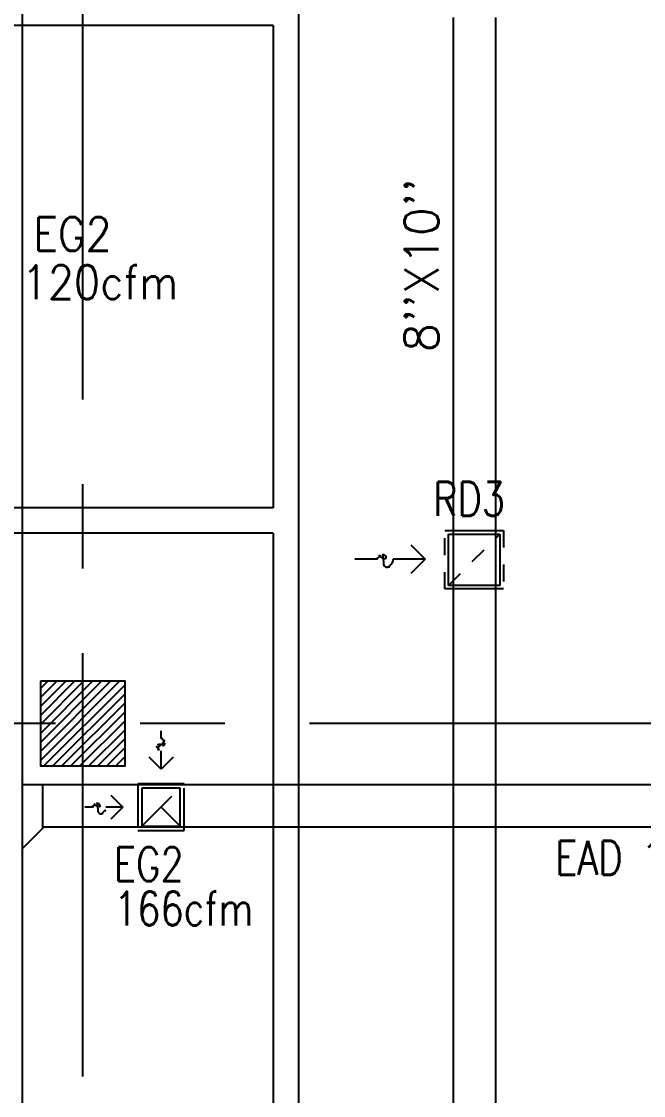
# Model space of a CAD drawing. Extents: x 417866230.2 to 417866327.8, y 43498045.5 to 43498135.4.
# Drawn here: x 417866255.84 to 417866259.51, y 43498092.12 to 43498098.47 of the extents above; entities that cross this region are included whole.
import ezdxf

# ---------------------------------------------------------------- set-up
doc = ezdxf.new("R2010")
doc.units = 0
doc.header["$MEASUREMENT"] = 0
doc.linetypes.add('CENTERX2', pattern=[4, 2.5, -0.5, 0.5, -0.5])
doc.linetypes.add('HIDDEN', pattern=[0.375, 0.25, -0.125])
doc.layers.get('0').update_dxf_attribs({"linetype": 'CONTINUOUS'})
for name, color, linetype in [('AXES', 11, 'CENTERX2'), ('COL', 9, 'CONTINUOUS'), ('DUCT', 6, 'CONTINUOUS'), ('EXDUCT', 10, 'CONTINUOUS'), ('HAT', 12, 'CONTINUOUS'), ('M-EGU.', 2, 'CONTINUOUS'), ('SCD', 2, 'CONTINUOUS'), ('WALL', 4, 'CONTINUOUS')]:
    doc.layers.add(name, color=color, linetype=linetype)
doc.styles.add('ROMANS', font='ROMANS.shx', dxfattribs={"width": 0.6})

# ---------------------------------------------------------------- blocks, each defined once
blk = doc.blocks.new('*X97')
at = {"color": 0}
for p, q in [((38539.2, 41933.3), (39006.9, 42401)), ((38539.2, 41986.4), (38953.9, 42401)), ((38539.2, 42039.4), (38900.8, 42401)), ((38539.2, 42092.4), (38847.8, 42401)), ((38539.2, 42145.5), (38794.8, 42401)), ((38539.2, 42198.5), (38741.7, 42401)), ((38539.2, 42251.5), (38688.7, 42401)), ((38539.2, 42304.6), (38635.7, 42401)), ((38539.2, 42357.6), (38582.6, 42401)), ((38559.9, 41901), (39039.2, 42380.3)), ((38613, 41901), (39039.2, 42327.3)), ((38666, 41901), (39039.2, 42274.2)), ((38719, 41901), (39039.2, 42221.2)), ((38772.1, 41901), (39039.2, 42168.2)), ((38825.1, 41901), (39039.2, 42115.1)), ((38878.1, 41901), (39039.2, 42062.1)), ((38931.2, 41901), (39039.2, 42009.1)), ((38984.2, 41901), (39039.2, 41956)), ((39037.2, 41901), (39039.2, 41903))]:
    blk.add_line(p, q, dxfattribs=at)
blk = doc.blocks.new('COL50')
at = {"layer": 'COL'}
blk.add_lwpolyline([(-250, 250), (-250, -250), (250, -250), (250, 250)], close=True, dxfattribs=at)
blk = doc.blocks.new('15RCD')
at = {"layer": 'M-EGU.', "linetype": 'HIDDEN'}
for p, q in [((-215.5, -215.5), (-215.5, 215.5)), ((-215.5, 215.5), (215.5, 215.5)), ((-190.5, -190.5), (190.5, 190.5)), ((215.5, 215.5), (215.5, -215.5)), ((215.5, -215.5), (-215.5, -215.5))]:
    blk.add_line(p, q, dxfattribs=at)
at = {"layer": 'M-EGU.'}
for p, q in [((-190.5, -190.5), (-190.5, 190.5)), ((-190.5, 190.5), (190.5, 190.5)), ((190.5, 190.5), (190.5, -190.5)), ((-468.7, 110.1), (-362.7, 4)), ((-717.7, 4), (-880.4, 4)), ((-362.7, 4), (-598.2, 4)), ((-362.7, 4), (-468.7, -102)), ((190.5, -190.5), (-190.5, -190.5))]:
    blk.add_line(p, q, dxfattribs=at)
blk.add_lwpolyline([(-717.7, 4, -0.1324), (-701, 28.2, -0.15664), (-677.9, 37.7, -0.736612), (-658.9, -9.5, 0.774232), (-638, -55.2, 0.203349), (-606.4, -34.6, 0.193808), (-598.2, 4)], format="xyb", dxfattribs=at)

msp = doc.modelspace()

# ---------------------------------------------------------------- linework, layer by layer
at = {"layer": 'AXES'}
for p, q in [((417866256.1969, 43498056.2378), (417866256.1969, 43498134.7153)), ((417866300.0369, 43498094.3221), (417866230.9454, 43498094.3221))]:
    msp.add_line(p, q, dxfattribs=at)
at = {"layer": 'DUCT'}
for p, q in [((417866258.3843, 43498098.4953), (417866258.3843, 43498091.5377)), ((417866258.6343, 43498098.4953), (417866258.6343, 43498091.5377))]:
    msp.add_line(p, q, dxfattribs=at)
at = {"layer": 'EXDUCT', "linetype": 'Continuous'}
for p, q in [((417866255.8401, 43498101.7771), (417866255.8401, 43498090.4303)), ((417866261.097, 43498093.9608), (417866255.8365, 43498093.9608)), ((417866255.9601, 43498093.9608), (417866255.9601, 43498093.703)), ((417866255.9679, 43498093.7108), (417866255.8401, 43498093.5831)), ((417866261.097, 43498093.7108), (417866255.9679, 43498093.7108))]:
    msp.add_line(p, q, dxfattribs=at)
at = {"layer": 'M-EGU.'}
for p, q in [((417866256.6596, 43498094.2357), (417866256.6596, 43498094.2787)), ((417866256.6596, 43498094.0537), (417866256.5889, 43498094.1244)), ((417866256.6596, 43498094.0537), (417866256.6596, 43498094.1605)), ((417866256.7304, 43498094.1244), (417866256.6596, 43498094.0537)), ((417866256.5471, 43498093.9412), (417866256.5471, 43498093.7162)), ((417866256.7721, 43498093.9412), (417866256.5471, 43498093.9412)), ((417866256.7721, 43498093.7162), (417866256.7721, 43498093.9412)), ((417866256.3639, 43498093.8994), (417866256.4346, 43498093.8287)), ((417866256.254, 43498093.8287), (417866256.2096, 43498093.8287)), ((417866256.4346, 43498093.8287), (417866256.3336, 43498093.8287)), ((417866256.4346, 43498093.8287), (417866256.3639, 43498093.7579)), ((417866256.5471, 43498093.7162), (417866256.7721, 43498093.7162))]:
    msp.add_line(p, q, dxfattribs=at)
at = {"layer": 'M-EGU.', "linetype": 'HIDDEN'}
for p, q in [((417866256.5221, 43498093.9662), (417866256.5221, 43498093.6912)), ((417866256.7971, 43498093.9662), (417866256.5221, 43498093.9662)), ((417866256.5471, 43498093.7162), (417866256.7721, 43498093.9412)), ((417866256.7971, 43498093.6912), (417866256.7971, 43498093.9662)), ((417866256.5221, 43498093.6912), (417866256.7971, 43498093.6912))]:
    msp.add_line(p, q, dxfattribs=at)
at = {"layer": 'M-EGU.'}
for points in [[(417866256.6596, 43498094.2357, -0.187862), (417866256.6781, 43498094.2243, -0.202645), (417866256.683, 43498094.2047, -0.616915), (417866256.658, 43498094.1966, 0.668708), (417866256.6344, 43498094.187, 0.194285), (417866256.6415, 43498094.1691, 0.186051), (417866256.6596, 43498094.1605)], [(417866256.254, 43498093.8287, -0.1324), (417866256.2651, 43498093.8447, -0.15664), (417866256.2805, 43498093.8511, -0.736612), (417866256.2931, 43498093.8196, 0.774232), (417866256.307, 43498093.7892, 0.203349), (417866256.3281, 43498093.8029, 0.193808), (417866256.3336, 43498093.8287)]]:
    msp.add_lwpolyline(points, format="xyb", dxfattribs=at)
at = {"layer": 'SCD', "color": 2}
msp.add_line((417866256.6596, 43498093.8287), (417866256.7721, 43498093.7162), dxfattribs=at)
at = {"layer": 'WALL'}
for p, q in [((417866257.4719, 43498101.5971), (417866257.4719, 43498090.7221)), ((417866257.3219, 43498098.4471), (417866253.2719, 43498098.4471)), ((417866257.3219, 43498098.4471), (417866257.3219, 43498095.5971)), ((417866257.3219, 43498095.5971), (417866253.2719, 43498095.5971)), ((417866257.3219, 43498095.4471), (417866253.2719, 43498095.4471)), ((417866257.3219, 43498095.4471), (417866257.3219, 43498090.7221))]:
    msp.add_line(p, q, dxfattribs=at)

# ---------------------------------------------------------------- block references
at = {"layer": 'COL', "xscale": 0.001000000047497451, "yscale": 0.0009999999892897904, "zscale": 0.001}
msp.add_blockref('COL50', (417866256.1969, 43498094.3221), dxfattribs=at)
at = {"layer": 'HAT', "xscale": 0.001000000047497451, "yscale": 0.0009999999892897904, "zscale": 0.001}
msp.add_blockref('*X97', (417866217.4076, 43498052.1711), dxfattribs=at)
at = {"layer": 'M-EGU.', "xscale": 0.000800000011920929, "yscale": 0.0007999999970197678, "zscale": 0.0008}
msp.add_blockref('15RCD', (417866258.5093, 43498095.2901), dxfattribs=at)

# ---------------------------------------------------------------- texts
at = {"layer": 'SCD', "style": 'ROMANS'}
msp.add_text("8''X10''", height=0.2, rotation=90, dxfattribs=at).set_placement((417866258.298, 43498096.5174))
for s, width, p in [('EG2', 0.9, (417866255.9047, 43498097.1152)), ('120cfm', 0.9, (417866255.8371, 43498096.8305)), ('RD3', 0.8, (417866258.2664, 43498095.5503)), ("EAD 10''x8''", 0.8, (417866258.9886, 43498093.4293)), ('EG2', 0.8, (417866256.3818, 43498093.3916)), ('166cfm', 0.8, (417866256.3818, 43498093.1293))]:
    msp.add_text(s, height=0.2, dxfattribs=dict(at, width=width)).set_placement(p)

doc.saveas('drawing.dxf')
